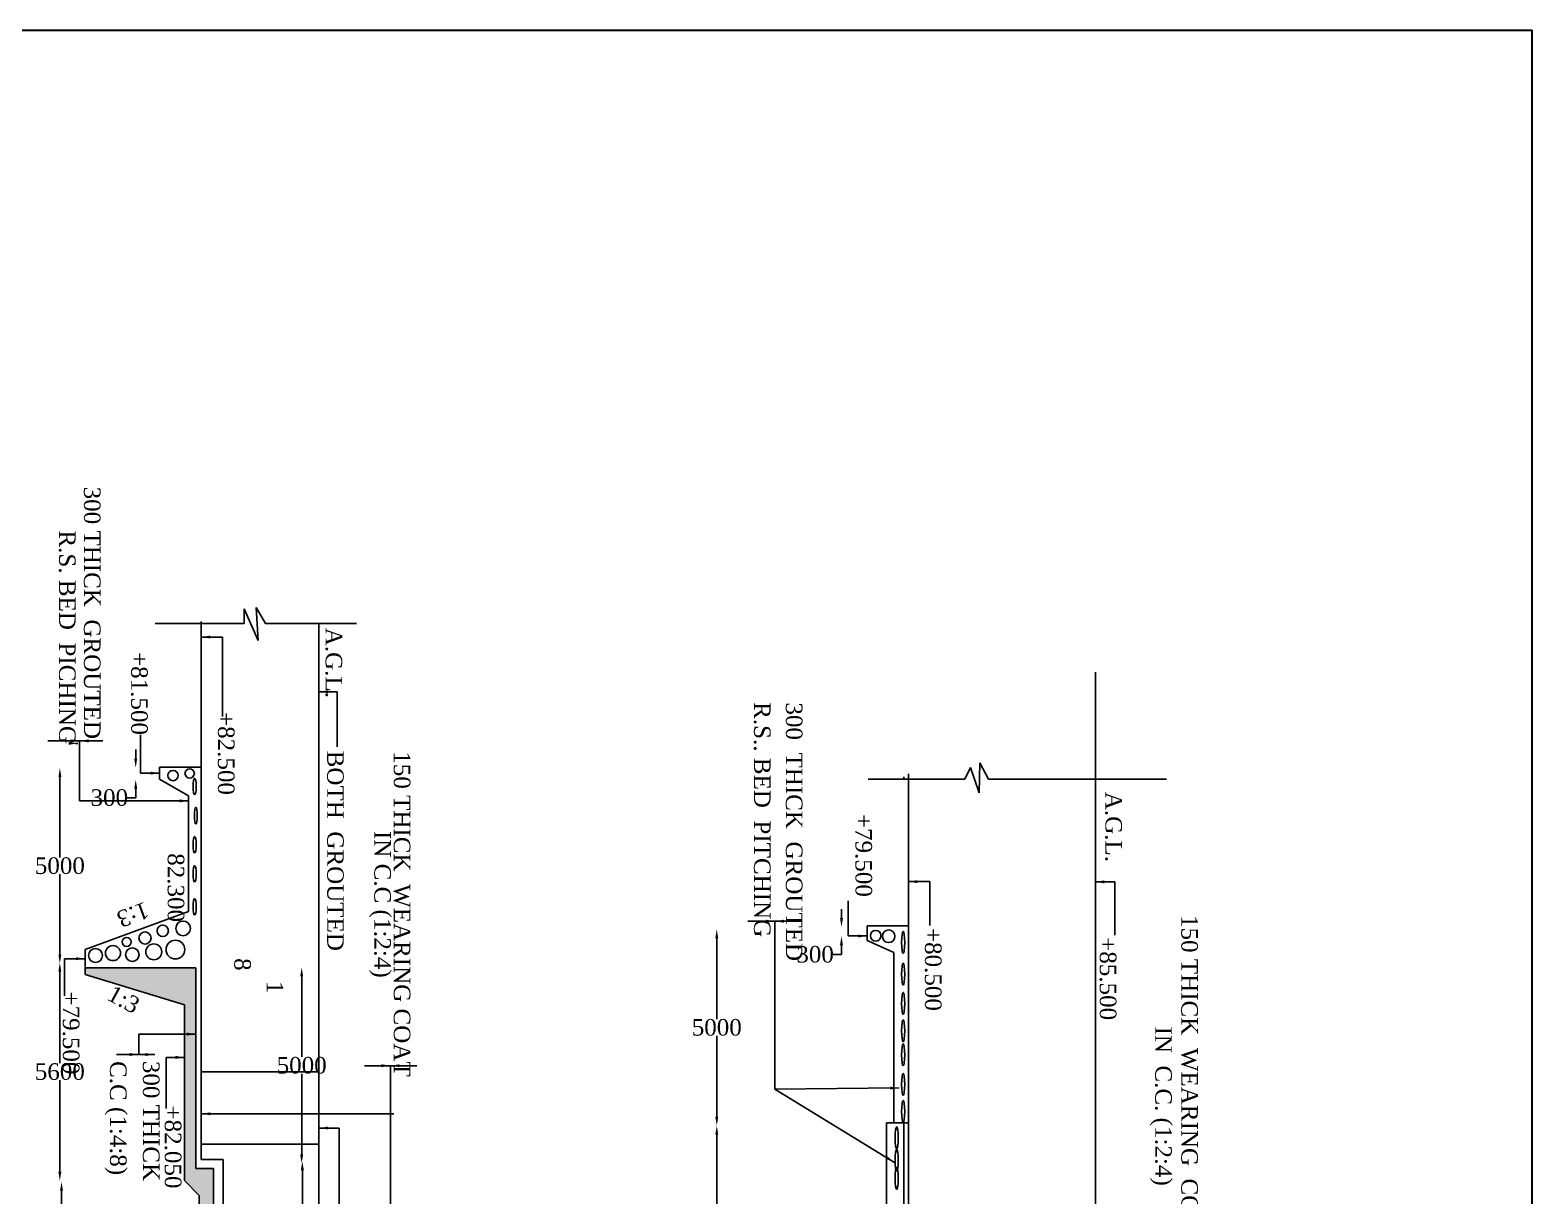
# Model space of a CAD drawing. Header units: millimetres. Extents: x 71701 to 922021, y 11212 to 550189.
# Drawn here: x 736921 to 920966, y 407386 to 550189 of the extents above; entities that cross this region are included whole.
import ezdxf

# ---------------------------------------------------------------- set-up
doc = ezdxf.new("R2010")
doc.units = ezdxf.units.MM
doc.header["$MEASUREMENT"] = 0
doc.header["$PDMODE"] = 66
doc.header["$PDSIZE"] = 170
for name, color, linetype in [('DIM', 5, 'Continuous'), ('DWG. LINE', 1, 'Continuous'), ('HATCH', 2, 'Continuous'), ('TEXT', 7, 'Continuous')]:
    doc.layers.add(name, color=color, linetype=linetype)
doc.layers.add('TITLE', color=7, linetype='Continuous', lineweight=30)
doc.styles.get("Standard").update_dxf_attribs({"font": 'TIMES.TTF', "height": 2030})
doc.dimstyles.get("Standard").update_dxf_attribs({"dimtxt": 2030, "dimasz": 1100, "dimexe": 0.18, "dimexo": 0.0625, "dimgap": 0.09, "dimtad": 0, "dimtih": 1, "dimtoh": 1, "dimdec": 1, "dimzin": 0, "dimdsep": 46, "dimtxsty": 'Standard', "dimcen": 0.09, "dimse1": 1, "dimse2": 1, "dimclrd": 5, "dimclre": 5, "dimclrt": 4, "dimadec": 0, "dimazin": 0, "dimtfac": 1, "dimtdec": 1, "dimtofl": 0, "dimtmove": 0, "dimatfit": 3, "dimfxl": 1, "dimtolj": 1, "dimtzin": 0, "dimarcsym": 0})

# ---------------------------------------------------------------- blocks, each defined once
blk = doc.blocks.new('*D33')
at = {"layer": 'Defpoints', "color": 0}
for p in [(749871, 458368), (750138, 459861), (750138, 458368)]:
    blk.add_point(p, dxfattribs=at)
at = {"layer": 'DIM', "color": 5, "lineweight": -2}
for p, q in [((749871, 460961), (749871, 462061)), ((749871, 457268), (749871, 456168)), ((749871, 456168), (748771, 456168))]:
    blk.add_line(p, q, dxfattribs=at)
at = {"layer": 'DIM', "color": 5}
for points in [[(749687, 460961), (750054, 460961), (749871, 459861)], [(749687, 457268), (750054, 457268), (749871, 458368)]]:
    blk.add_solid(points, dxfattribs=at)
at = {"layer": 'DIM', "color": 4, "insert": (746637, 456168), "char_height": 2030, "attachment_point": 5}
blk.add_mtext('\\A1;300', dxfattribs=at)
blk = doc.blocks.new('*D41')
at = {"layer": 'Defpoints', "color": 0}
for p in [(740653, 459801), (740577, 435849), (740653, 435849)]:
    blk.add_point(p, dxfattribs=at)
at = {"layer": 'DIM', "color": 5, "lineweight": -2}
for p, q in [((740577, 458701), (740577, 448857)), ((740577, 436949), (740577, 446792))]:
    blk.add_line(p, q, dxfattribs=at)
at = {"layer": 'DIM', "color": 5}
for points in [[(740394, 458701), (740760, 458701), (740577, 459801)], [(740394, 436949), (740760, 436949), (740577, 435849)]]:
    blk.add_solid(points, dxfattribs=at)
at = {"layer": 'DIM', "color": 4, "insert": (740577, 447825), "char_height": 2030, "attachment_point": 5}
blk.add_mtext('\\A1;5000', dxfattribs=at)
blk = doc.blocks.new('*D42')
at = {"layer": 'Defpoints', "color": 0}
for p in [(740511, 435949), (740511, 409262), (740571, 409262)]:
    blk.add_point(p, dxfattribs=at)
at = {"layer": 'DIM', "color": 5, "lineweight": -2}
for p, q in [((740571, 434849), (740571, 423638)), ((740571, 410362), (740571, 421573))]:
    blk.add_line(p, q, dxfattribs=at)
at = {"layer": 'DIM', "color": 5}
for points in [[(740388, 434849), (740755, 434849), (740571, 435949)], [(740388, 410362), (740755, 410362), (740571, 409262)]]:
    blk.add_solid(points, dxfattribs=at)
at = {"layer": 'DIM', "color": 4, "insert": (740571, 422606), "char_height": 2030, "attachment_point": 5}
blk.add_mtext('\\A1;5600', dxfattribs=at)
blk = doc.blocks.new('*D43')
at = {"layer": 'Defpoints', "color": 0}
for p in [(740631, 409123), (740631, 385255), (740779, 385255)]:
    blk.add_point(p, dxfattribs=at)
at = {"layer": 'DIM', "color": 5, "lineweight": -2}
for p, q in [((740779, 408023), (740779, 398221)), ((740779, 386355), (740779, 396156))]:
    blk.add_line(p, q, dxfattribs=at)
at = {"layer": 'DIM', "color": 5}
for points in [[(740596, 408023), (740962, 408023), (740779, 409123)], [(740596, 386355), (740962, 386355), (740779, 385255)]]:
    blk.add_solid(points, dxfattribs=at)
at = {"layer": 'DIM', "color": 4, "insert": (740779, 397189), "char_height": 2030, "attachment_point": 5}
blk.add_mtext('\\A1;5000', dxfattribs=at)
blk = doc.blocks.new('*D47')
at = {"layer": 'Defpoints', "color": 0}
for p in [(770247, 435369), (770208, 411383), (770247, 411383)]:
    blk.add_point(p, dxfattribs=at)
at = {"layer": 'DIM', "color": 5, "lineweight": -2}
for p, q in [((770208, 434269), (770208, 424408)), ((770208, 412483), (770208, 422343))]:
    blk.add_line(p, q, dxfattribs=at)
at = {"layer": 'DIM', "color": 5}
for points in [[(770025, 434269), (770392, 434269), (770208, 435369)], [(770025, 412483), (770392, 412483), (770208, 411383)]]:
    blk.add_solid(points, dxfattribs=at)
at = {"layer": 'DIM', "color": 4, "insert": (770208, 423376), "char_height": 2030, "attachment_point": 5}
blk.add_mtext('\\A1;5000', dxfattribs=at)
blk = doc.blocks.new('*D48')
at = {"layer": 'Defpoints', "color": 0}
for p in [(770297, 411636), (770289, 387455), (770297, 387455)]:
    blk.add_point(p, dxfattribs=at)
at = {"layer": 'DIM', "color": 5, "lineweight": -2}
for p, q in [((770289, 410536), (770289, 400578)), ((770289, 388555), (770289, 398513))]:
    blk.add_line(p, q, dxfattribs=at)
at = {"layer": 'DIM', "color": 5}
for points in [[(770106, 410536), (770473, 410536), (770289, 411636)], [(770106, 388555), (770473, 388555), (770289, 387455)]]:
    blk.add_solid(points, dxfattribs=at)
at = {"layer": 'DIM', "color": 4, "insert": (770289, 399546), "char_height": 2030, "attachment_point": 5}
blk.add_mtext('\\A1;5000', dxfattribs=at)
blk = doc.blocks.new('*D57')
at = {"layer": 'Defpoints', "color": 0}
for p in [(820996, 440052), (821074, 440052), (820996, 415997)]:
    blk.add_point(p, dxfattribs=at)
at = {"layer": 'DIM', "color": 5, "lineweight": -2}
for p, q in [((821074, 438952), (821074, 429057)), ((821074, 417097), (821074, 426992))]:
    blk.add_line(p, q, dxfattribs=at)
at = {"layer": 'DIM', "color": 5}
for points in [[(820891, 438952), (821257, 438952), (821074, 440052)], [(820891, 417097), (821257, 417097), (821074, 415997)]]:
    blk.add_solid(points, dxfattribs=at)
at = {"layer": 'DIM', "color": 4, "insert": (821074, 428024), "char_height": 2030, "attachment_point": 5}
blk.add_mtext('\\A1;5000', dxfattribs=at)
blk = doc.blocks.new('*D58')
at = {"layer": 'Defpoints', "color": 0}
for p in [(821074, 415997), (821071, 392194), (821074, 392194)]:
    blk.add_point(p, dxfattribs=at)
at = {"layer": 'DIM', "color": 5, "lineweight": -2}
for p, q in [((821071, 414897), (821071, 405128)), ((821071, 393294), (821071, 403063))]:
    blk.add_line(p, q, dxfattribs=at)
at = {"layer": 'DIM', "color": 5}
for points in [[(820888, 414897), (821254, 414897), (821071, 415997)], [(820888, 393294), (821254, 393294), (821071, 392194)]]:
    blk.add_solid(points, dxfattribs=at)
at = {"layer": 'DIM', "color": 4, "insert": (821071, 404096), "char_height": 2030, "attachment_point": 5}
blk.add_mtext('\\A1;5000', dxfattribs=at)
blk = doc.blocks.new('*D71')
at = {"layer": 'Defpoints', "color": 0}
for p in [(836358, 440316), (836358, 439173), (836358, 439173)]:
    blk.add_point(p, dxfattribs=at)
at = {"layer": 'DIM', "color": 5, "lineweight": -2}
for p, q in [((836358, 441416), (836358, 442516)), ((836358, 438073), (836358, 436973)), ((836358, 436973), (835258, 436973))]:
    blk.add_line(p, q, dxfattribs=at)
at = {"layer": 'DIM', "color": 5}
for points in [[(836175, 441416), (836542, 441416), (836358, 440316)], [(836175, 438073), (836542, 438073), (836358, 439173)]]:
    blk.add_solid(points, dxfattribs=at)
at = {"layer": 'DIM', "color": 4, "insert": (833124, 436973), "char_height": 2030, "attachment_point": 5}
blk.add_mtext('\\A1;300', dxfattribs=at)

msp = doc.modelspace()

# ---------------------------------------------------------------- hatches: boundary and pattern name
at = {"layer": 'HATCH'}
h = msp.add_hatch(dxfattribs=at)
h.set_pattern_fill('AR-CONC', color=256, scale=100, style=0)
h.set_pattern_definition([(50, (0, 0), (717.2602, -62.75213), [75, -825]), (355, (0, 0), (-138.75133, 752.19213), [60, -660]), (100.4514, (59.8, -5.2), (578.5094, 689.43954), [63.7402, -701.1421]), (46.1842, (0, 200), (1067.24105, -165.519), [112.5, -1237.5]), (96.6356, (88.9, 186.2), (934.6627, 974.1179), [95.6103, -1051.713]), (351.1842, (0, 200), (934.662, 974.1186), [90, -990]), (21, (100, 150), (596.90705, -402.6189), [75, -825]), (326, (100, 150), (243.31533, 725.15005), [60, -660]), (71.4514, (149.74, 116.45), (840.22263, 322.5305), [63.7402, -701.1421]), (37.5, (0, 0), (12.159855, 332.893854), [0, -652, 0, -670, 0, -662.5]), (7.5, (0, 0), (263.06954, 394.41171), [0, -382, 0, -637, 0, -252.5]), (327.5, (-223, 0), (533.82244, -22.55487), [0, -250, 0, -780, 0, -1035]), (317.5, (-323, 0), (583.18617, 100.10498), [0, -325, 0, -518, 0, -735])])
h.paths.add_polyline_path([(757253.76, 435313.31), (743671.67, 435313.31), (743671.67, 434519.06), (755842.65, 430778.34), (755842.65, 409283.38), (757652.7, 407427.24), (757652.7, 385125.09), (761441.37, 381320.48), (761441.37, 379479.51), (764598.14, 379479.51), (764598.14, 386816.59), (759417.6, 386816.59), (759417.6, 410741.62), (757253.76, 410741.62)])

# ---------------------------------------------------------------- linework, layer by layer
at = {"layer": 'DWG. LINE'}
for p, q in [((763152.73, 477510.63), (763152.73, 479287.12)), ((763152.73, 479287.12), (764889.36, 475431.27)), ((764889.36, 475431.27), (764613.7, 479479.92)), ((764613.7, 479479.92), (765787.44, 477510.63)), ((763152.73, 477510.63), (752264.82, 477510.63)), ((757909.66, 477741.85), (757909.66, 411848.9)), ((765787.44, 477510.63), (776942.74, 477510.63)), ((772324.38, 385797.34), (772324.38, 477510.63)), ((867472.1, 340235.09), (867472.1, 471539.85)), ((853207.28, 456778.33), (853290.33, 460429.25)), ((853290.33, 460429.25), (854375.32, 458426.25)), ((752799.9, 458429.42), (752799.9, 459913.81)), ((752799.9, 459913.81), (757909.66, 459913.81)), ((756350.43, 456410.56), (752799.9, 458429.42)), ((839625.12, 458426.25), (851459.75, 458426.25)), ((844006.53, 458727.9), (844006.53, 458426.25)), ((844550.32, 459084.3), (844550.32, 315172.21)), ((851459.75, 458426.25), (852164.57, 459848.42)), ((852164.57, 459848.42), (853207.28, 456778.33)), ((854375.32, 458426.25), (876180.74, 458426.25)), ((756350.43, 442218.06), (756350.43, 456410.56)), ((743671.67, 437566.03), (756350.43, 442218.06)), ((839521.1, 438668.14), (839521.1, 440451.74)), ((839521.1, 440451.74), (844550.32, 440451.74)), ((842780.33, 437191.1), (839521.1, 438668.14)), ((743671.67, 435313.31), (743671.67, 437566.03)), ((842780.33, 416359.52), (842780.33, 437191.1)), ((757253.76, 435313.31), (743671.67, 435313.31)), ((743671.67, 435313.31), (743671.67, 434519.06)), ((743671.67, 434519.06), (755842.65, 430778.34)), ((757253.76, 410741.62), (757253.76, 435313.31)), ((755842.65, 430778.34), (755842.65, 409283.38)), ((757909.66, 422598.15), (772324.38, 422598.15)), ((841883.61, 396405.87), (841883.61, 416359.52)), ((841883.61, 416359.52), (842780.33, 416359.52)), ((842780.33, 416359.52), (844550.32, 416359.52)), ((844006.53, 416359.52), (844006.53, 314815.81)), ((757909.66, 413708.32), (772324.38, 413708.32)), ((759417.6, 410741.62), (757253.76, 410741.62)), ((757909.66, 411848.9), (760601.23, 411848.9)), ((759417.6, 386816.59), (759417.6, 410741.62)), ((760601.23, 411848.9), (760601.23, 387578.54)), ((755842.65, 409283.38), (757652.7, 407427.24)), ((757652.7, 407427.24), (757652.7, 385125.09))]:
    msp.add_line(p, q, dxfattribs=at)
at = {"layer": 'HATCH'}
for centre, radius in [((754439.81, 458879.47), 633.06), ((756479.8, 459136.65), 573.71), ((753182.53, 439853.44), 698.96), ((755681.69, 440152.99), 898.67), ((840546.37, 439256.55), 655.47), ((842137.4, 439200.97), 775.63), ((747084.58, 437132.48), 923.63), ((748759.01, 438505.44), 549.18), ((751008.26, 438979.74), 748.89), ((752082.9, 437282.26), 973.55), ((754732.01, 437556.85), 1148.3), ((744935.3, 436832.92), 848.74), ((749458.78, 436932.77), 823.78)]:
    msp.add_circle(centre, radius, dxfattribs=at)
for centre, major_axis, ratio in [((757093.86, 457543.01), (0, -1026.06), 0.174899183), ((757241.4, 453957.55), (0, -1026.06), 0.174899183), ((757093.86, 450388.77), (0, -1026.06), 0.174899183), ((757093.86, 446832.54), (0, -1026.06), 0.174899183), ((757093.86, 442787.59), (0, -1026.06), 0.174899183), ((843918.91, 438425.34), (0, -1352.39), 0.139826371), ((843918.91, 434551.08), (0, -1352.39), 0.139826371), ((843918.91, 430972.36), (0, -1352.39), 0.139826371), ((843918.91, 427618.45), (0, -1352.39), 0.139826371), ((843918.91, 424665.7), (0, -1352.39), 0.139826371), ((843918.91, 421042.74), (0, -1352.39), 0.139826371), ((843918.91, 417739.28), (0, -1352.39), 0.139826371), ((843119.52, 414498.72), (0, -1352.39), 0.139826371), ((843119.52, 411755.21), (0, -1352.39), 0.139826371), ((843119.52, 409531.23), (0, -1352.39), 0.139826371)]:
    msp.add_ellipse(centre, major_axis=major_axis, ratio=ratio, dxfattribs=at)
at = {"layer": 'TITLE'}
msp.add_lwpolyline([(71700.89, 550188.52), (920966.35, 550188.52), (920966.35, 11212.35), (71700.89, 11212.35)], close=True, dxfattribs=at)
msp.add_lwpolyline([(71700.89, 550188.52), (920966.35, 550188.52), (920966.35, 11212.35), (71700.89, 11212.35)], close=True, dxfattribs=at)

# ---------------------------------------------------------------- texts
at = {"layer": 'TEXT'}
for s, rotation, p in [('300 THICK  GROUTED', 270, (743529.57, 494265.78)), ('R.S. BED  PICHING', 270, (740478.84, 488894.85)), ('A.G.L.', 270, (773137.48, 476979.87)), ('+81.500', 270, (749313.5, 474007.57)), ('R.S.. BED  PITCHING', 270, (825638.21, 467865.03)), ('300  THICK  GROUTED', 270, (829544.6, 467834.3)), ('+82.500', 270, (759950.97, 466659.35)), ('BOTH  GROUTED', 270, (773331.07, 461921.85)), ('150 THICK  WEARING COAT', 270, (781495.69, 461849.07)), ('A.G.L.', 270, (868697.38, 456884.58)), ('+79.500', 270, (838070.37, 454176.91)), ('IN C.C (1:2:4)', 270, (779111.69, 452085.23)), ('82.300', 270, (753791.27, 449364.32)), ('1:3', 200.1488555, (751040.07, 443458.77)), ('+80.500', 270, (846587.01, 440211.49)), ('150 THICK  WEARING  COAT', 270, (877998.8, 441794.72)), ('+85.500', 270, (868008.08, 439082.19)), ('8', 270, (761948.48, 436516.17)), ('1:3', 331.5050505, (746189.15, 431511.87)), ('1', 270, (765922.66, 433718.6)), ('+79.500', 270, (740945.05, 432433.06)), ('IN  C.C. (1:2:4)', 270, (874804.65, 428134.56)), ('C.C (1:4:8)', 270, (746722.87, 423903.68)), ('300 THICK', 270, (750757.64, 423932.47)), ('+82.050', 270, (753433.7, 418465.36))]:
    msp.add_text(s, height=2030, rotation=rotation, dxfattribs=at).set_placement(p)

# ---------------------------------------------------------------- dimensions: what is measured, and where the dimension line sits
at = {"layer": 'DIM'}
for p1, p2, distance, text, picture, middle in [((750137.53, 459860.8), (750137.53, 458368.22), -266.76, '300', '*D33', (746636.76, 456168.22)), ((740653.36, 459800.67), (740653.36, 435848.79), -76.5, '5000', '*D41', (740576.87, 447824.73)), ((836358.47, 440316.1), (836358.47, 439173.27), 0, '300', '*D71', (833124.47, 436973.27)), ((820995.7, 415996.71), (820995.7, 440052.21), -78.39, '5000', '*D57', (821074.09, 428024.46)), ((740511, 435948.85), (740511, 409262.41), 60.38, '5600', '*D42', (740571.38, 422605.63)), ((770246.98, 435368.65), (770246.98, 411382.82), -38.51, '5000', '*D47', (770208.47, 423375.74)), ((821074.09, 415996.71), (821074.09, 392194.42), -3.19, '5000', '*D58', (821070.9, 404095.57)), ((770297.04, 411636.17), (770297.04, 387455.27), -7.84, '5000', '*D48', (770289.2, 399545.72)), ((740630.67, 409122.84), (740630.67, 385254.5), 148.38, '5000', '*D43', (740779.05, 397188.67))]:
    dim = msp.add_aligned_dim(p1=p1, p2=p2, distance=distance, text=text, dimstyle='Standard', dxfattribs=at)
    dim.commit()
    dim.dimension.update_dxf_attribs({"geometry": picture, "text_midpoint": middle})

# ---------------------------------------------------------------- leaders
for points in [[(757909.66, 475843.63), (760523.99, 475843.63), (760523.99, 466110.78)], [(772324.38, 469145.43), (774552.3, 469145.43), (774552.3, 462395.9)], [(752799.9, 459171.62), (750470.97, 459171.62), (750470.97, 463884.56)], [(742992.98, 463123.86), (742471.03, 463123.86), (739091.29, 463123.86)], [(742771.78, 462823.13), (742491.9, 462823.13)], [(742992.98, 463123.86), (743200.53, 463123.86), (745853.82, 463123.86)], [(756350.43, 455774.38), (742992.98, 455774.38), (742992.98, 463123.86)], [(844550.32, 445884.67), (847164.24, 445884.67), (847164.24, 440522.66)], [(867472.1, 445856.19), (869852.14, 445856.19), (869852.14, 439326.02)], [(839521.1, 439227.79), (837177.56, 439227.79), (837177.56, 443544)], [(828205.58, 441035.32), (826992.23, 441035.32), (824873.28, 441035.32)], [(828205.58, 441035.32), (829867.95, 441035.32), (831448.76, 441035.32)], [(842855.39, 411488.53), (828205.58, 420448.76), (828205.58, 441035.32)], [(743671.67, 436439.67), (741124.11, 436439.67), (741124.11, 431905.77)], [(757253.76, 427207.74), (750247.37, 427207.74), (750247.37, 424709.01)], [(750247.37, 424709.01), (749528.68, 424709.01), (747510.91, 424709.01)], [(750247.37, 424709.01), (750376.41, 424709.01), (752220.6, 424709.01)], [(755842.65, 424356.59), (753585.87, 424356.59), (753585.87, 418095.6)], [(765271.4, 384473.08), (781087.7, 384473.08), (781087.7, 423335.59)], [(781087.7, 423335.59), (780103.98, 423335.59), (777895.99, 423335.59)], [(781087.7, 423335.59), (781227.92, 423335.59), (784321.07, 423335.59)], [(843425.33, 420609.24), (828205.58, 420448.76)], [(757909.66, 417447.45), (781510, 417447.45)], [(772324.38, 415704.61), (774801.99, 415704.61), (774801.99, 406292.17)]]:
    msp.add_leader(points, dimstyle='Standard', override={"dimgap": 0.09, "dimtad": 0}, dxfattribs=at)

doc.saveas('drawing.dxf')
